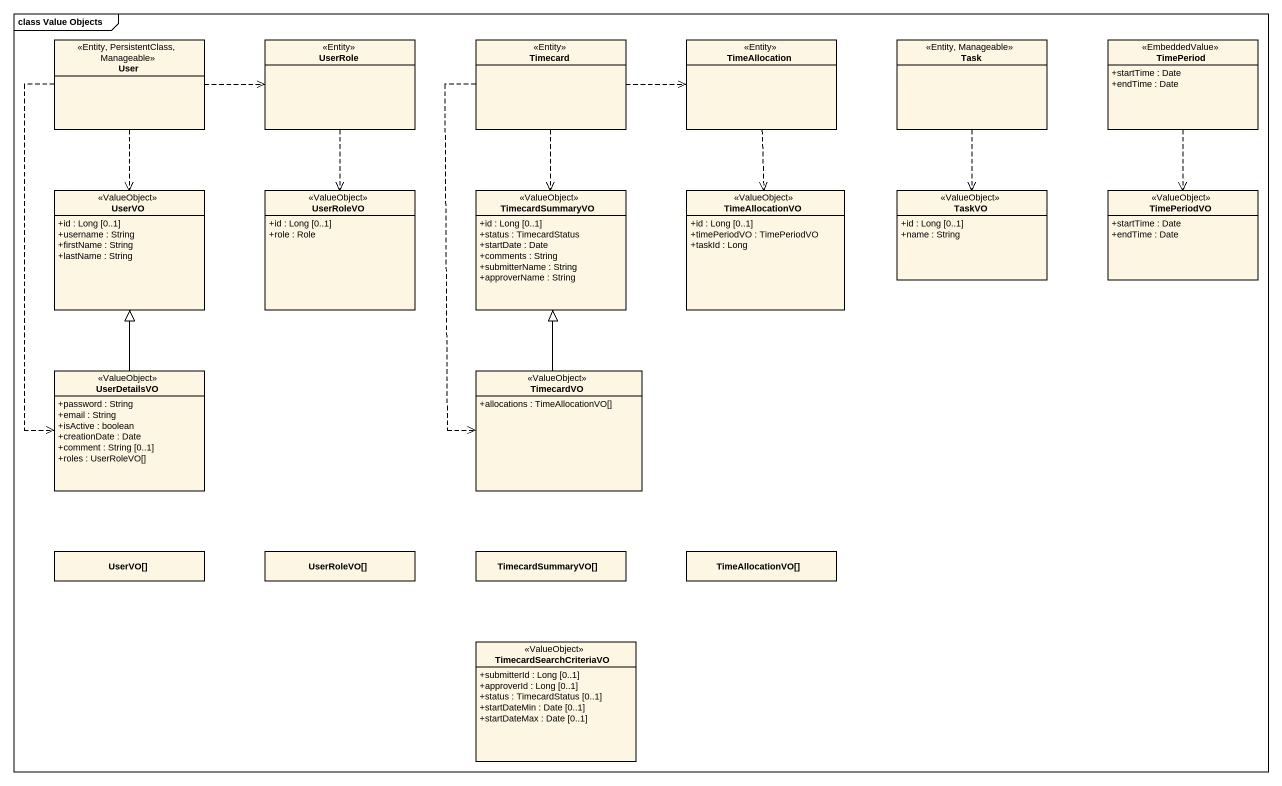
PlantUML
@startuml
mainframe class Value Objects
hide circle
hide empty members
skinparam classAttributeIconSize 0
class User <<Entity, PersistentClass, Manageable>>
class UserRole <<Entity>>
class Timecard <<Entity>>
class TimeAllocation <<Entity>>
class Task <<Entity, Manageable>>
class TimePeriod <<EmbeddedValue>> {
  +startTime : Date
  +endTime : Date
}
class UserVO <<ValueObject>> {
  +id : Long [0..1]
  +username : String
  +firstName : String
  +lastName : String
}
class UserRoleVO <<ValueObject>> {
  +id : Long [0..1]
  +role : Role
}
class TimecardSummaryVO <<ValueObject>> {
  +id : Long [0..1]
  +status : TimecardStatus
  +startDate : Date
  +comments : String
  +submitterName : String
  +approverName : String
}
class TimeAllocationVO <<ValueObject>> {
  +id : Long [0..1]
  +timePeriodVO : TimePeriodVO
  +taskId : Long
}
class TaskVO <<ValueObject>> {
  +id : Long [0..1]
  +name : String
}
class TimePeriodVO <<ValueObject>> {
  +startTime : Date
  +endTime : Date
}
class UserDetailsVO <<ValueObject>> {
  +password : String
  +email : String
  +isActive : boolean
  +creationDate : Date
  +comment : String [0..1]
  +roles : UserRoleVO[]
}
class TimecardVO <<ValueObject>> {
  +allocations : TimeAllocationVO[]
}
class "UserVO[]" as UserVO_2
class "UserRoleVO[]" as UserRoleVO_2
class "TimecardSummaryVO[]" as TimecardSummaryVO_2
class "TimeAllocationVO[]" as TimeAllocationVO_2
class TimecardSearchCriteriaVO <<ValueObject>> {
  +submitterId : Long [0..1]
  +approverId : Long [0..1]
  +status : TimecardStatus [0..1]
  +startDateMin : Date [0..1]
  +startDateMax : Date [0..1]
}
User .right.> UserRole
User ..> UserVO
User ..> UserDetailsVO
UserRole ..> UserRoleVO
Timecard .right.> TimeAllocation
Timecard ..> TimecardSummaryVO
Timecard ..> TimecardVO
TimeAllocation ..> TimeAllocationVO
Task ..> TaskVO
TimePeriod ..> TimePeriodVO
UserDetailsVO -up-|> UserVO
TimecardVO -up-|> TimecardSummaryVO
@enduml
